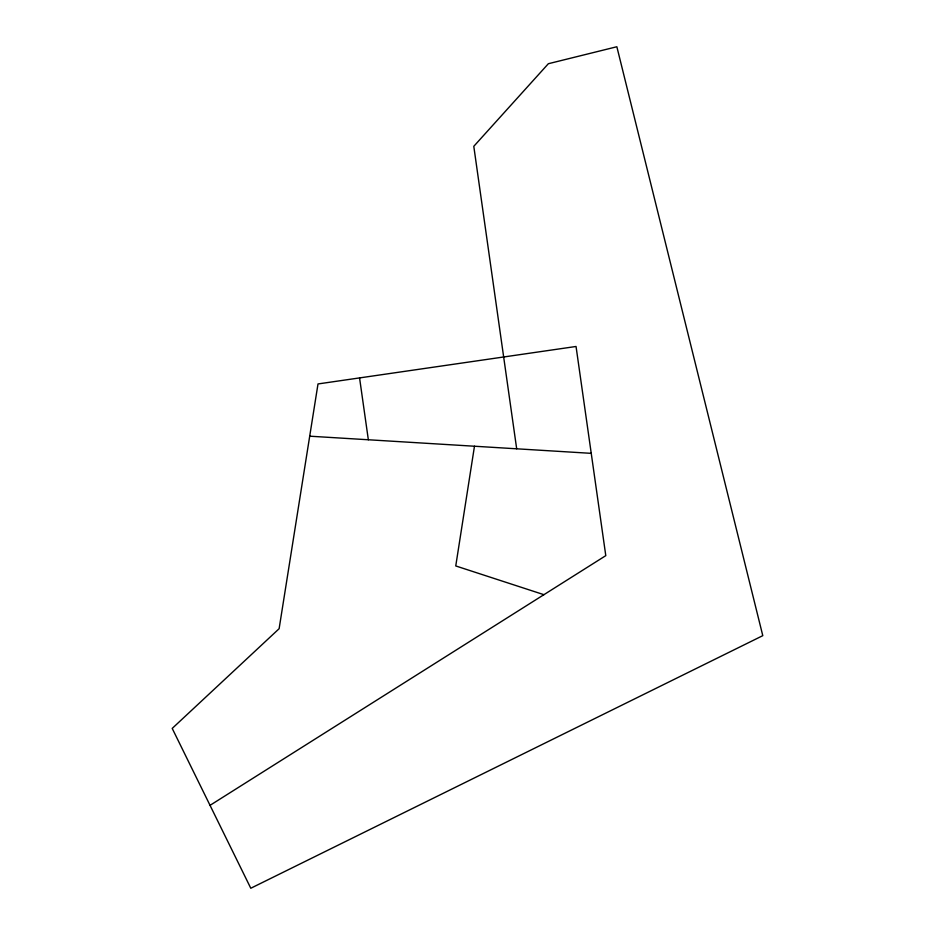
<?xml version="1.0" encoding="UTF-8"?>
<svg xmlns="http://www.w3.org/2000/svg" width="935" height="935" viewBox="0 0 935 935"><rect width="100%" height="100%" fill="white"/><g stroke="black" fill="none" stroke-linecap="round" stroke-linejoin="round"><path stroke-width="1.4" d="M474.477 446.229L455.754 565.944L543.913 594.683M210.036 805.339L605.787 555.647L576.042 346.476L318.005 383.946L279.121 628.706L172.215 728.412L250.79 888.25L762.785 635.66L616.855 46.75L548.354 63.72L473.788 146.316L516.681 448.8M309.695 436.189L591.236 453.346M359.566 377.904L368.343 439.754"/></g></svg>
